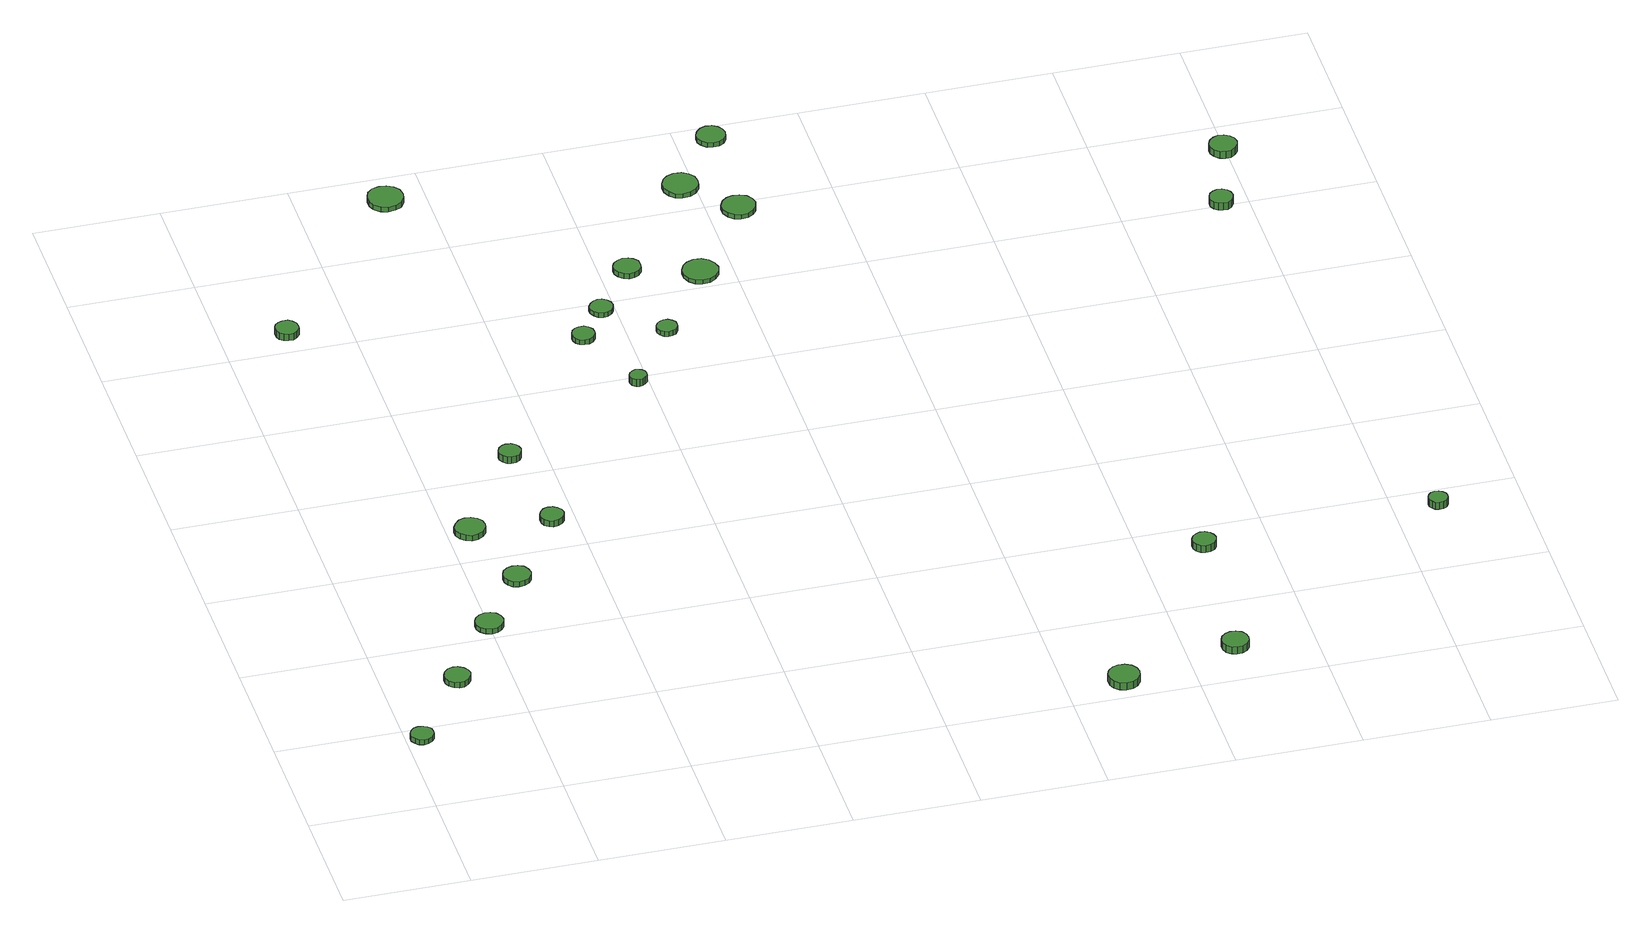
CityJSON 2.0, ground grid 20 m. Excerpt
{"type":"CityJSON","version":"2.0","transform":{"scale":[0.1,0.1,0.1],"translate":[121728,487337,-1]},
"CityObjects":{
"tree1":{"type":"SolitaryVegetationObject","attributes":{"function":"something"},"geometry":[{"type":"MultiSurface","lod":"1","boundaries":[[[0,1,2,3,4,5,6,7,8,9,10,11,12,13,14]],[[15,16,17,18,19,20,21,22,23,24,25,26,27,28,29]],[[0,29,28,1]],[[1,28,27,2]],[[2,27,26,3]],[[3,26,25,4]],[[4,25,24,5]],[[5,24,23,6]],[[6,23,22,7]],[[7,22,21,8]],[[8,21,20,9]],[[9,20,19,10]],[[10,19,18,11]],[[11,18,17,12]],[[12,17,16,13]],[[13,16,15,14]],[[14,15,29,0]]]}]},
"tree2":{"type":"SolitaryVegetationObject","attributes":{"function":"something"},"geometry":[{"type":"MultiSurface","lod":"1","boundaries":[[[30,31,32,33,34,35,36,37,38,39,40,41,42,43,44]],[[45,46,47,48,49,50,51,52,53,54,55,56,57,58,59]],[[30,59,58,31]],[[31,58,57,32]],[[32,57,56,33]],[[33,56,55,34]],[[34,55,54,35]],[[35,54,53,36]],[[36,53,52,37]],[[37,52,51,38]],[[38,51,50,39]],[[39,50,49,40]],[[40,49,48,41]],[[41,48,47,42]],[[42,47,46,43]],[[43,46,45,44]],[[44,45,59,30]]]}]},
"tree3":{"type":"SolitaryVegetationObject","attributes":{"function":"something"},"geometry":[{"type":"MultiSurface","lod":"1","boundaries":[[[60,61,62,63,64,65,66,67,68,69,70,71,72,73,74]],[[75,76,77,78,79,80,81,82,83,84,85,86,87,88,89]],[[60,89,88,61]],[[61,88,87,62]],[[62,87,86,63]],[[63,86,85,64]],[[64,85,84,65]],[[65,84,83,66]],[[66,83,82,67]],[[67,82,81,68]],[[68,81,80,69]],[[69,80,79,70]],[[70,79,78,71]],[[71,78,77,72]],[[72,77,76,73]],[[73,76,75,74]],[[74,75,89,60]]]}]},
"tree4":{"type":"SolitaryVegetationObject","attributes":{"function":"something"},"geometry":[{"type":"MultiSurface","lod":"1","boundaries":[[[90,91,92,93,94,95,96,97,98,99,100,101,102,103,104]],[[105,106,107,108,109,110,111,112,113,114,115,116,117,118,119]],[[90,119,118,91]],[[91,118,117,92]],[[92,117,116,93]],[[93,116,115,94]],[[94,115,114,95]],[[95,114,113,96]],[[96,113,112,97]],[[97,112,111,98]],[[98,111,110,99]],[[99,110,109,100]],[[100,109,108,101]],[[101,108,107,102]],[[102,107,106,103]],[[103,106,105,104]],[[104,105,119,90]]]}]},
"tree5":{"type":"SolitaryVegetationObject","attributes":{"function":"something"},"geometry":[{"type":"MultiSurface","lod":"1","boundaries":[[[120,121,122,123,124,125,126,127,128,129,130,131,132,133,134]],[[135,136,137,138,139,140,141,142,143,144,145,146,147,148,149]],[[120,149,148,121]],[[121,148,147,122]],[[122,147,146,123]],[[123,146,145,124]],[[124,145,144,125]],[[125,144,143,126]],[[126,143,142,127]],[[127,142,141,128]],[[128,141,140,129]],[[129,140,139,130]],[[130,139,138,131]],[[131,138,137,132]],[[132,137,136,133]],[[133,136,135,134]],[[134,135,149,120]]]}]},
"tree6":{"type":"SolitaryVegetationObject","attributes":{"function":"something"},"geometry":[{"type":"MultiSurface","lod":"1","boundaries":[[[150,151,152,153,154,155,156,157,158,159,160,161,162,163,164]],[[165,166,167,168,169,170,171,172,173,174,175,176,177,178,179]],[[150,179,178,151]],[[151,178,177,152]],[[152,177,176,153]],[[153,176,175,154]],[[154,175,174,155]],[[155,174,173,156]],[[156,173,172,157]],[[157,172,171,158]],[[158,171,170,159]],[[159,170,169,160]],[[160,169,168,161]],[[161,168,167,162]],[[162,167,166,163]],[[163,166,165,164]],[[164,165,179,150]]]}]},
"tree7":{"type":"SolitaryVegetationObject","attributes":{"function":"something"},"geometry":[{"type":"MultiSurface","lod":"1","boundaries":[[[180,181,182,183,184,185,186,187,188,189,190,191,192,193,194]],[[195,196,197,198,199,200,201,202,203,204,205,206,207,208,209]],[[180,209,208,181]],[[181,208,207,182]],[[182,207,206,183]],[[183,206,205,184]],[[184,205,204,185]],[[185,204,203,186]],[[186,203,202,187]],[[187,202,201,188]],[[188,201,200,189]],[[189,200,199,190]],[[190,199,198,191]],[[191,198,197,192]],[[192,197,196,193]],[[193,196,195,194]],[[194,195,209,180]]]}]},
"tree8":{"type":"SolitaryVegetationObject","attributes":{"function":"something"},"geometry":[{"type":"MultiSurface","lod":"1","boundaries":[[[210,211,212,213,214,215,216,217,218,219,220,221,222,223,224]],[[225,226,227,228,229,230,231,232,233,234,235,236,237,238,239]],[[210,239,238,211]],[[211,238,237,212]],[[212,237,236,213]],[[213,236,235,214]],[[214,235,234,215]],[[215,234,233,216]],[[216,233,232,217]],[[217,232,231,218]],[[218,231,230,219]],[[219,230,229,220]],[[220,229,228,221]],[[221,228,227,222]],[[222,227,226,223]],[[223,226,225,224]],[[224,225,239,210]]]}]},
"tree9":{"type":"SolitaryVegetationObject","attributes":{"function":"something"},"geometry":[{"type":"MultiSurface","lod":"1","boundaries":[[[240,241,242,243,244,245,246,247,248,249,250,251,252,253,254]],[[255,256,257,258,259,260,261,262,263,264,265,266,267,268,269]],[[240,269,268,241]],[[241,268,267,242]],[[242,267,266,243]],[[243,266,265,244]],[[244,265,264,245]],[[245,264,263,246]],[[246,263,262,247]],[[247,262,261,248]],[[248,261,260,249]],[[249,260,259,250]],[[250,259,258,251]],[[251,258,257,252]],[[252,257,256,253]],[[253,256,255,254]],[[254,255,269,240]]]}]},
"tree10":{"type":"SolitaryVegetationObject","attributes":{"function":"something"},"geometry":[{"type":"MultiSurface","lod":"1","boundaries":[[[270,271,272,273,274,275,276,277,278,279,280,281,282,283,284]],[[285,286,287,288,289,290,291,292,293,294,295,296,297,298,299]],[[270,299,298,271]],[[271,298,297,272]],[[272,297,296,273]],[[273,296,295,274]],[[274,295,294,275]],[[275,294,293,276]],[[276,293,292,277]],[[277,292,291,278]],[[278,291,290,279]],[[279,290,289,280]],[[280,289,288,281]],[[281,288,287,282]],[[282,287,286,283]],[[283,286,285,284]],[[284,285,299,270]]]}]},
"tree11":{"type":"SolitaryVegetationObject","attributes":{"function":"something"},"geometry":[{"type":"MultiSurface","lod":"1","boundaries":[[[300,301,302,303,304,305,306,307,308,309,310,311,312,313,314]],[[315,316,317,318,319,320,321,322,323,324,325,326,327,328,329]],[[300,329,328,301]],[[301,328,327,302]],[[302,327,326,303]],[[303,326,325,304]],[[304,325,324,305]],[[305,324,323,306]],[[306,323,322,307]],[[307,322,321,308]],[[308,321,320,309]],[[309,320,319,310]],[[310,319,318,311]],[[311,318,317,312]],[[312,317,316,313]],[[313,316,315,314]],[[314,315,329,300]]]}]},
"tree12":{"type":"SolitaryVegetationObject","attributes":{"function":"something"},"geometry":[{"type":"MultiSurface","lod":"1","boundaries":[[[330,331,332,333,334,335,336,337,338,339,340,341,342,343,344]],[[345,346,347,348,349,350,351,352,353,354,355,356,357,358,359]],[[330,359,358,331]],[[331,358,357,332]],[[332,357,356,333]],[[333,356,355,334]],[[334,355,354,335]],[[335,354,353,336]],[[336,353,352,337]],[[337,352,351,338]],[[338,351,350,339]],[[339,350,349,340]],[[340,349,348,341]],[[341,348,347,342]],[[342,347,346,343]],[[343,346,345,344]],[[344,345,359,330]]]}]},
"tree13":{"type":"SolitaryVegetationObject","attributes":{"function":"something"},"geometry":[{"type":"MultiSurface","lod":"1","boundaries":[[[360,361,362,363,364,365,366,367,368,369,370,371,372,373,374]],[[375,376,377,378,379,380,381,382,383,384,385,386,387,388,389]],[[360,389,388,361]],[[361,388,387,362]],[[362,387,386,363]],[[363,386,385,364]],[[364,385,384,365]],[[365,384,383,366]],[[366,383,382,367]],[[367,382,381,368]],[[368,381,380,369]],[[369,380,379,370]],[[370,379,378,371]],[[371,378,377,372]],[[372,377,376,373]],[[373,376,375,374]],[[374,375,389,360]]]}]},
"tree14":{"type":"SolitaryVegetationObject","attributes":{"function":"something"},"geometry":[{"type":"MultiSurface","lod":"1","boundaries":[[[390,391,392,393,394,395,396,397,398,399,400,401,402,403,404]],[[405,406,407,408,409,410,411,412,413,414,415,416,417,418,419]],[[390,419,418,391]],[[391,418,417,392]],[[392,417,416,393]],[[393,416,415,394]],[[394,415,414,395]],[[395,414,413,396]],[[396,413,412,397]],[[397,412,411,398]],[[398,411,410,399]],[[399,410,409,400]],[[400,409,408,401]],[[401,408,407,402]],[[402,407,406,403]],[[403,406,405,404]],[[404,405,419,390]]]}]},
"tree15":{"type":"SolitaryVegetationObject","attributes":{"function":"something"},"geometry":[{"type":"MultiSurface","lod":"1","boundaries":[[[420,421,422,423,424,425,426,427,428,429,430,431,432,433,434]],[[435,436,437,438,439,440,441,442,443,444,445,446,447,448,449]],[[420,449,448,421]],[[421,448,447,422]],[[422,447,446,423]],[[423,446,445,424]],[[424,445,444,425]],[[425,444,443,426]],[[426,443,442,427]],[[427,442,441,428]],[[428,441,440,429]],[[429,440,439,430]],[[430,439,438,431]],[[431,438,437,432]],[[432,437,436,433]],[[433,436,435,434]],[[434,435,449,420]]]}]},
"tree16":{"type":"SolitaryVegetationObject","attributes":{"function":"something"},"geometry":[{"type":"MultiSurface","lod":"1","boundaries":[[[450,451,452,453,454,455,456,457,458,459,460,461,462,463,464]],[[465,466,467,468,469,470,471,472,473,474,475,476,477,478,479]],[[450,479,478,451]],[[451,478,477,452]],[[452,477,476,453]],[[453,476,475,454]],[[454,475,474,455]],[[455,474,473,456]],[[456,473,472,457]],[[457,472,471,458]],[[458,471,470,459]],[[459,470,469,460]],[[460,469,468,461]],[[461,468,467,462]],[[462,467,466,463]],[[463,466,465,464]],[[464,465,479,450]]]}]},
"tree17":{"type":"SolitaryVegetationObject","attributes":{"function":"something"},"geometry":[{"type":"MultiSurface","lod":"1","boundaries":[[[480,481,482,483,484,485,486,487,488,489,490,491,492,493,494]],[[495,496,497,498,499,500,501,502,503,504,505,506,507,508,509]],[[480,509,508,481]],[[481,508,507,482]],[[482,507,506,483]],[[483,506,505,484]],[[484,505,504,485]],[[485,504,503,486]],[[486,503,502,487]],[[487,502,501,488]],[[488,501,500,489]],[[489,500,499,490]],[[490,499,498,491]],[[491,498,497,492]],[[492,497,496,493]],[[493,496,495,494]],[[494,495,509,480]]]}]},
"tree18":{"type":"SolitaryVegetationObject","attributes":{"function":"something"},"geometry":[{"type":"MultiSurface","lod":"1","boundaries":[[[510,511,512,513,514,515,516,517,518,519,520,521,522,523,524]],[[525,526,527,528,529,530,531,532,533,534,535,536,537,538,539]],[[510,539,538,511]],[[511,538,537,512]],[[512,537,536,513]],[[513,536,535,514]],[[514,535,534,515]],[[515,534,533,516]],[[516,533,532,517]],[[517,532,531,518]],[[518,531,530,519]],[[519,530,529,520]],[[520,529,528,521]],[[521,528,527,522]],[[522,527,526,523]],[[523,526,525,524]],[[524,525,539,510]]]}]},
"tree19":{"type":"SolitaryVegetationObject","attributes":{"function":"something"},"geometry":[{"type":"MultiSurface","lod":"1","boundaries":[[[540,541,542,543,544,545,546,547,548,549,550,551,552,553,554]],[[555,556,557,558,559,560,561,562,563,564,565,566,567,568,569]],[[540,569,568,541]],[[541,568,567,542]],[[542,567,566,543]],[[543,566,565,544]],[[544,565,564,545]],[[545,564,563,546]],[[546,563,562,547]],[[547,562,561,548]],[[548,561,560,549]],[[549,560,559,550]],[[550,559,558,551]],[[551,558,557,552]],[[552,557,556,553]],[[553,556,555,554]],[[554,555,569,540]]]}]},
"tree20":{"type":"SolitaryVegetationObject","attributes":{"function":"something"},"geometry":[{"type":"MultiSurface","lod":"1","boundaries":[[[570,571,572,573,574,575,576,577,578,579,580,581,582,583,584]],[[585,586,587,588,589,590,591,592,593,594,595,596,597,598,599]],[[570,599,598,571]],[[571,598,597,572]],[[572,597,596,573]],[[573,596,595,574]],[[574,595,594,575]],[[575,594,593,576]],[[576,593,592,577]],[[577,592,591,578]],[[578,591,590,579]],[[579,590,589,580]],[[580,589,588,581]],[[581,588,587,582]],[[582,587,586,583]],[[583,586,585,584]],[[584,585,599,570]]]}]},
"tree21":{"type":"SolitaryVegetationObject","attributes":{"function":"something"},"geometry":[{"type":"MultiSurface","lod":"1","boundaries":[[[600,601,602,603,604,605,606,607,608,609,610,611,612,613,614]],[[615,616,617,618,619,620,621,622,623,624,625,626,627,628,629]],[[600,629,628,601]],[[601,628,627,602]],[[602,627,626,603]],[[603,626,625,604]],[[604,625,624,605]],[[605,624,623,606]],[[606,623,622,607]],[[607,622,621,608]],[[608,621,620,609]],[[609,620,619,610]],[[610,619,618,611]],[[611,618,617,612]],[[612,617,616,613]],[[613,616,615,614]],[[614,615,629,600]]]}]},
"tree22":{"type":"SolitaryVegetationObject","attributes":{"function":"something"},"geometry":[{"type":"MultiSurface","lod":"1","boundaries":[[[630,631,632,633,634,635,636,637,638,639,640,641,642,643,644]],[[645,646,647,648,649,650,651,652,653,654,655,656,657,658,659]],[[630,659,658,631]],[[631,658,657,632]],[[632,657,656,633]],[[633,656,655,634]],[[634,655,654,635]],[[635,654,653,636]],[[636,653,652,637]],[[637,652,651,638]],[[638,651,650,639]],[[639,650,649,640]],[[640,649,648,641]],[[641,648,647,642]],[[642,647,646,643]],[[643,646,645,644]],[[644,645,659,630]]]}]},
"tree23":{"type":"SolitaryVegetationObject","attributes":{"function":"something"},"geometry":[{"type":"MultiSurface","lod":"1","boundaries":[[[660,661,662,663,664,665,666,667,668,669,670,671,672,673,674]],[[675,676,677,678,679,680,681,682,683,684,685,686,687,688,689]],[[660,689,688,661]],[[661,688,687,662]],[[662,687,686,663]],[[663,686,685,664]],[[664,685,684,665]],[[665,684,683,666]],[[666,683,682,667]],[[667,682,681,668]],[[668,681,680,669]],[[669,680,679,670]],[[670,679,678,671]],[[671,678,677,672]],[[672,677,676,673]],[[673,676,675,674]],[[674,675,689,660]]]}]},
"tree24":{"type":"SolitaryVegetationObject","attributes":{"function":"something"},"geometry":[{"type":"MultiSurface","lod":"1","boundaries":[[[690,691,692,693,694,695,696,697,698,699,700,701,702,703,704]],[[705,706,707,708,709,710,711,712,713,714,715,716,717,718,719]],[[690,719,718,691]],[[691,718,717,692]],[[692,717,716,693]],[[693,716,715,694]],[[694,715,714,695]],[[695,714,713,696]],[[696,713,712,697]],[[697,712,711,698]],[[698,711,710,699]],[[699,710,709,700]],[[700,709,708,701]],[[701,708,707,702]],[[702,707,706,703]],[[703,706,705,704]],[[704,705,719,690]]]}]}
},
"vertices":[
[44,177,15],[43,185,15],[38,191,15],[32,194,15],[24,195,15],[17,193,15],[12,188,15],[8,181,15],[8,173,15],[12,166,15],[17,161,15],[24,159,15],[32,160,15],[38,164,15],[43,170,15],[43,170,6],[38,164,6],[32,160,6],[24,159,6],[17,161,6],[12,166,6],[8,173,6],[8,181,6],[12,188,6],[17,193,6],[24,195,6],[32,194,6],[38,191,6],[43,185,6],[44,177,6],
[138,309,16],[136,317,16],[131,324,16],[123,329,16],[115,330,16],[107,327,16],[100,321,16],[97,313,16],[97,305,16],[100,297,16],[107,291,16],[115,288,16],[123,289,16],[131,294,16],[136,301,16],[136,301,6],[131,294,6],[123,289,6],[115,288,6],[107,291,6],[100,297,6],[97,305,6],[97,313,6],[100,321,6],[107,327,6],[115,330,6],[123,329,6],[131,324,6],[136,317,6],[138,309,6],
[223,433,15],[221,442,15],[216,450,15],[208,454,15],[199,455,15],[190,452,15],[183,446,15],[179,438,15],[179,428,15],[183,420,15],[190,414,15],[199,411,15],[208,412,15],[216,417,15],[221,424,15],[221,424,6],[216,417,6],[208,412,6],[199,411,6],[190,414,6],[183,420,6],[179,428,6],[179,438,6],[183,446,6],[190,452,6],[199,455,6],[208,454,6],[216,450,6],[221,442,6],[223,433,6],
[295,540,15],[293,549,15],[288,557,15],[280,561,15],[271,562,15],[262,559,15],[255,553,15],[252,545,15],[252,536,15],[255,528,15],[262,521,15],[271,519,15],[280,520,15],[288,524,15],[293,532,15],[293,532,6],[288,524,6],[280,520,6],[271,519,6],[262,521,6],[255,528,6],[252,536,6],[252,545,6],[255,553,6],[262,559,6],[271,562,6],[280,561,6],[288,557,6],[293,549,6],[295,540,6],
[260,675,17],[258,685,17],[252,693,17],[243,698,17],[233,699,17],[224,696,17],[217,689,17],[212,680,17],[212,670,17],[217,661,17],[224,655,17],[233,651,17],[243,653,17],[252,658,17],[258,666,17],[258,666,7],[252,658,7],[243,653,7],[233,651,7],[224,655,7],[217,661,7],[212,670,7],[212,680,7],[217,689,7],[224,696,7],[233,699,7],[243,698,7],[252,693,7],[258,685,7],[260,675,7],
[121,1246,19],[120,1253,19],[115,1260,19],[109,1264,19],[101,1264,19],[94,1262,19],[88,1257,19],[85,1250,19],[85,1242,19],[88,1235,19],[94,1230,19],[101,1228,19],[109,1228,19],[115,1232,19],[120,1238,19],[120,1238,7],[115,1232,7],[109,1228,7],[101,1228,7],[94,1230,7],[88,1235,7],[85,1242,7],[85,1250,7],[88,1257,7],[94,1262,7],[101,1264,7],[109,1264,7],[115,1260,7],[120,1253,7],[121,1246,7],
[383,673,18],[381,681,18],[376,687,18],[370,691,18],[362,692,18],[355,690,18],[349,684,18],[346,677,18],[346,669,18],[349,662,18],[355,657,18],[362,655,18],[370,656,18],[376,660,18],[381,666,18],[381,666,7],[376,660,7],[370,656,7],[362,655,7],[355,657,7],[349,662,7],[346,669,7],[346,677,7],[349,684,7],[355,690,7],[362,692,7],[370,691,7],[376,687,7],[381,681,7],[383,673,7],
[361,842,24],[359,849,24],[355,855,24],[349,858,24],[341,859,24],[335,857,24],[329,852,24],[326,845,24],[326,838,24],[329,831,24],[335,826,24],[341,824,24],[349,825,24],[355,828,24],[359,834,24],[359,834,12],[355,828,12],[349,825,12],[341,824,12],[335,826,12],[329,831,12],[326,838,12],[326,845,12],[329,852,12],[335,857,12],[341,859,12],[349,858,12],[355,855,12],[359,849,12],[361,842,12],
[365,1540,16],[363,1552,16],[356,1561,16],[346,1567,16],[334,1568,16],[323,1565,16],[314,1557,16],[310,1546,16],[310,1534,16],[314,1524,16],[323,1516,16],[334,1512,16],[346,1514,16],[356,1519,16],[363,1529,16],[363,1529,7],[356,1519,7],[346,1514,7],[334,1512,7],[323,1516,7],[314,1524,7],[310,1534,7],[310,1546,7],[314,1557,7],[323,1565,7],[334,1568,7],[346,1567,7],[356,1561,7],[363,1552,7],[365,1540,7],
[551,1118,16],[550,1126,16],[545,1132,16],[539,1136,16],[531,1136,16],[524,1134,16],[519,1129,16],[516,1122,16],[516,1115,16],[519,1108,16],[524,1103,16],[531,1101,16],[539,1101,16],[545,1105,16],[550,1111,16],[550,1111,7],[545,1105,7],[539,1101,7],[531,1101,7],[524,1103,7],[519,1108,7],[516,1115,7],[516,1122,7],[519,1129,7],[524,1134,7],[531,1136,7],[539,1136,7],[545,1132,7],[550,1126,7],[551,1118,7],
[597,985,22],[596,990,22],[592,995,22],[587,997,22],[582,998,22],[577,996,22],[572,992,22],[570,987,22],[570,982,22],[572,977,22],[577,973,22],[582,971,22],[587,972,22],[592,975,22],[596,979,22],[596,979,9],[592,975,9],[587,972,9],[582,971,9],[577,973,9],[572,977,9],[570,982,9],[570,987,9],[572,992,9],[577,996,9],[582,998,9],[587,997,9],[592,995,9],[596,990,9],[597,985,9],
[597,1180,15],[595,1188,15],[591,1194,15],[584,1198,15],[577,1199,15],[569,1196,15],[564,1191,15],[560,1184,15],[560,1177,15],[564,1170,15],[569,1164,15],[577,1162,15],[584,1163,15],[591,1167,15],[595,1173,15],[595,1173,7],[591,1167,7],[584,1163,7],[577,1162,7],[569,1164,7],[564,1170,7],[560,1177,7],[560,1184,7],[564,1191,7],[569,1196,7],[577,1199,7],[584,1198,7],[591,1194,7],[595,1188,7],[597,1180,7],
[677,1104,16],[676,1111,16],[672,1116,16],[666,1120,16],[659,1120,16],[653,1118,16],[648,1114,16],[645,1108,16],[645,1101,16],[648,1095,16],[653,1090,16],[659,1088,16],[666,1089,16],[672,1092,16],[676,1098,16],[676,1098,7],[672,1092,7],[666,1089,7],[659,1088,7],[653,1090,7],[648,1095,7],[645,1101,7],[645,1108,7],[648,1114,7],[653,1118,7],[659,1120,7],[666,1120,7],[672,1116,7],[676,1111,7],[677,1104,7],
[664,1270,16],[663,1279,16],[657,1286,16],[650,1290,16],[641,1291,16],[633,1288,16],[626,1283,16],[622,1275,16],[622,1266,16],[626,1258,16],[633,1252,16],[641,1249,16],[650,1250,16],[657,1254,16],[663,1261,16],[663,1261,7],[657,1254,7],[650,1250,7],[641,1249,7],[633,1252,7],[626,1258,7],[622,1266,7],[622,1275,7],[626,1283,7],[633,1288,7],[641,1291,7],[650,1290,7],[657,1286,7],[663,1279,7],[664,1270,7],
[1111,28,31],[1109,38,31],[1103,46,31],[1094,51,31],[1084,52,31],[1074,49,31],[1066,42,31],[1062,33,31],[1062,22,31],[1066,13,31],[1074,6,31],[1084,3,31],[1094,4,31],[1103,9,31],[1109,18,31],[1109,18,18],[1103,9,18],[1094,4,18],[1084,3,18],[1074,6,18],[1066,13,18],[1062,22,18],[1062,33,18],[1066,42,18],[1074,49,18],[1084,52,18],[1094,51,18],[1103,46,18],[1109,38,18],[1111,28,18],
[777,1235,14],[774,1246,14],[767,1256,14],[757,1262,14],[745,1263,14],[734,1259,14],[726,1252,14],[721,1241,14],[721,1229,14],[726,1218,14],[734,1210,14],[745,1207,14],[757,1208,14],[767,1214,14],[774,1223,14],[774,1223,7],[767,1214,7],[757,1208,7],[745,1207,7],[734,1210,7],[726,1218,7],[721,1229,7],[721,1241,7],[726,1252,7],[734,1259,7],[745,1263,7],[757,1262,7],[767,1256,7],[774,1246,7],[777,1235,7],
[805,1458,15],[803,1470,15],[796,1479,15],[786,1485,15],[774,1486,15],[763,1482,15],[755,1475,15],[750,1464,15],[750,1453,15],[755,1442,15],[763,1434,15],[774,1431,15],[786,1432,15],[796,1438,15],[803,1447,15],[803,1447,7],[796,1438,7],[786,1432,7],[774,1431,7],[763,1434,7],[755,1442,7],[750,1453,7],[750,1464,7],[755,1475,7],[763,1482,7],[774,1486,7],[786,1485,7],[796,1479,7],[803,1470,7],[805,1458,7],
[875,1381,15],[872,1392,15],[866,1401,15],[856,1406,15],[845,1407,15],[835,1404,15],[827,1397,15],[822,1387,15],[822,1376,15],[827,1366,15],[835,1358,15],[845,1355,15],[856,1356,15],[866,1362,15],[872,1370,15],[872,1370,7],[866,1362,7],[856,1356,7],[845,1355,7],[835,1358,7],[827,1366,7],[822,1376,7],[822,1387,7],[827,1397,7],[835,1404,7],[845,1407,7],[856,1406,7],[866,1401,7],[872,1392,7],[875,1381,7],
[1294,72,30],[1292,81,30],[1287,88,30],[1279,92,30],[1270,93,30],[1262,90,30],[1255,84,30],[1252,76,30],[1252,68,30],[1255,59,30],[1262,54,30],[1270,51,30],[1279,52,30],[1287,56,30],[1292,63,30],[1292,63,17],[1287,56,17],[1279,52,17],[1270,51,17],[1262,54,17],[1255,59,17],[1252,68,17],[1252,76,17],[1255,84,17],[1262,90,17],[1270,93,17],[1279,92,17],[1287,88,17],[1292,81,17],[1294,72,17],
[878,1569,15],[876,1578,15],[871,1586,15],[863,1591,15],[853,1592,15],[844,1589,15],[837,1582,15],[833,1574,15],[833,1564,15],[837,1556,15],[844,1549,15],[853,1547,15],[863,1548,15],[871,1552,15],[876,1560,15],[876,1560,7],[871,1552,7],[863,1548,7],[853,1547,7],[844,1549,7],[837,1556,7],[833,1564,7],[833,1574,7],[837,1582,7],[844,1589,7],[853,1592,7],[863,1591,7],[871,1586,7],[876,1578,7],[878,1569,7],
[1314,336,31],[1312,343,31],[1308,349,31],[1301,353,31],[1293,354,31],[1286,351,31],[1280,346,31],[1277,339,31],[1277,332,31],[1280,325,31],[1286,320,31],[1293,317,31],[1301,318,31],[1308,322,31],[1312,328,31],[1312,328,18],[1308,322,18],[1301,318,18],[1293,317,18],[1286,320,18],[1280,325,18],[1277,332,18],[1277,339,18],[1280,346,18],[1286,351,18],[1293,354,18],[1301,353,18],[1308,349,18],[1312,343,18],[1314,336,18],
[1681,350,30],[1680,356,30],[1676,361,30],[1671,364,30],[1664,365,30],[1658,363,30],[1654,359,30],[1651,353,30],[1651,347,30],[1654,341,30],[1658,337,30],[1664,335,30],[1671,335,30],[1676,338,30],[1680,344,30],[1680,344,17],[1676,338,17],[1671,335,17],[1664,335,17],[1658,337,17],[1654,341,17],[1651,347,17],[1651,353,17],[1654,359,17],[1658,363,17],[1664,365,17],[1671,364,17],[1676,361,17],[1680,356,17],[1681,350,17],
[1574,1197,26],[1572,1205,26],[1568,1211,26],[1561,1215,26],[1553,1216,26],[1546,1213,26],[1540,1208,26],[1537,1201,26],[1537,1193,26],[1540,1186,26],[1546,1181,26],[1553,1179,26],[1561,1179,26],[1568,1183,26],[1572,1190,26],[1572,1190,13],[1568,1183,13],[1561,1179,13],[1553,1179,13],[1546,1181,13],[1540,1186,13],[1537,1193,13],[1537,1201,13],[1540,1208,13],[1546,1213,13],[1553,1216,13],[1561,1215,13],[1568,1211,13],[1572,1205,13],[1574,1197,13],
[1615,1327,28],[1613,1336,28],[1608,1343,28],[1600,1348,28],[1591,1349,28],[1583,1346,28],[1576,1340,28],[1572,1332,28],[1572,1323,28],[1576,1314,28],[1583,1308,28],[1591,1305,28],[1600,1306,28],[1608,1311,28],[1613,1318,28],[1613,1318,15],[1608,1311,15],[1600,1306,15],[1591,1305,15],[1583,1308,15],[1576,1314,15],[1572,1323,15],[1572,1332,15],[1576,1340,15],[1583,1346,15],[1591,1349,15],[1600,1348,15],[1608,1343,15],[1613,1336,15],[1615,1327,15]
]}
